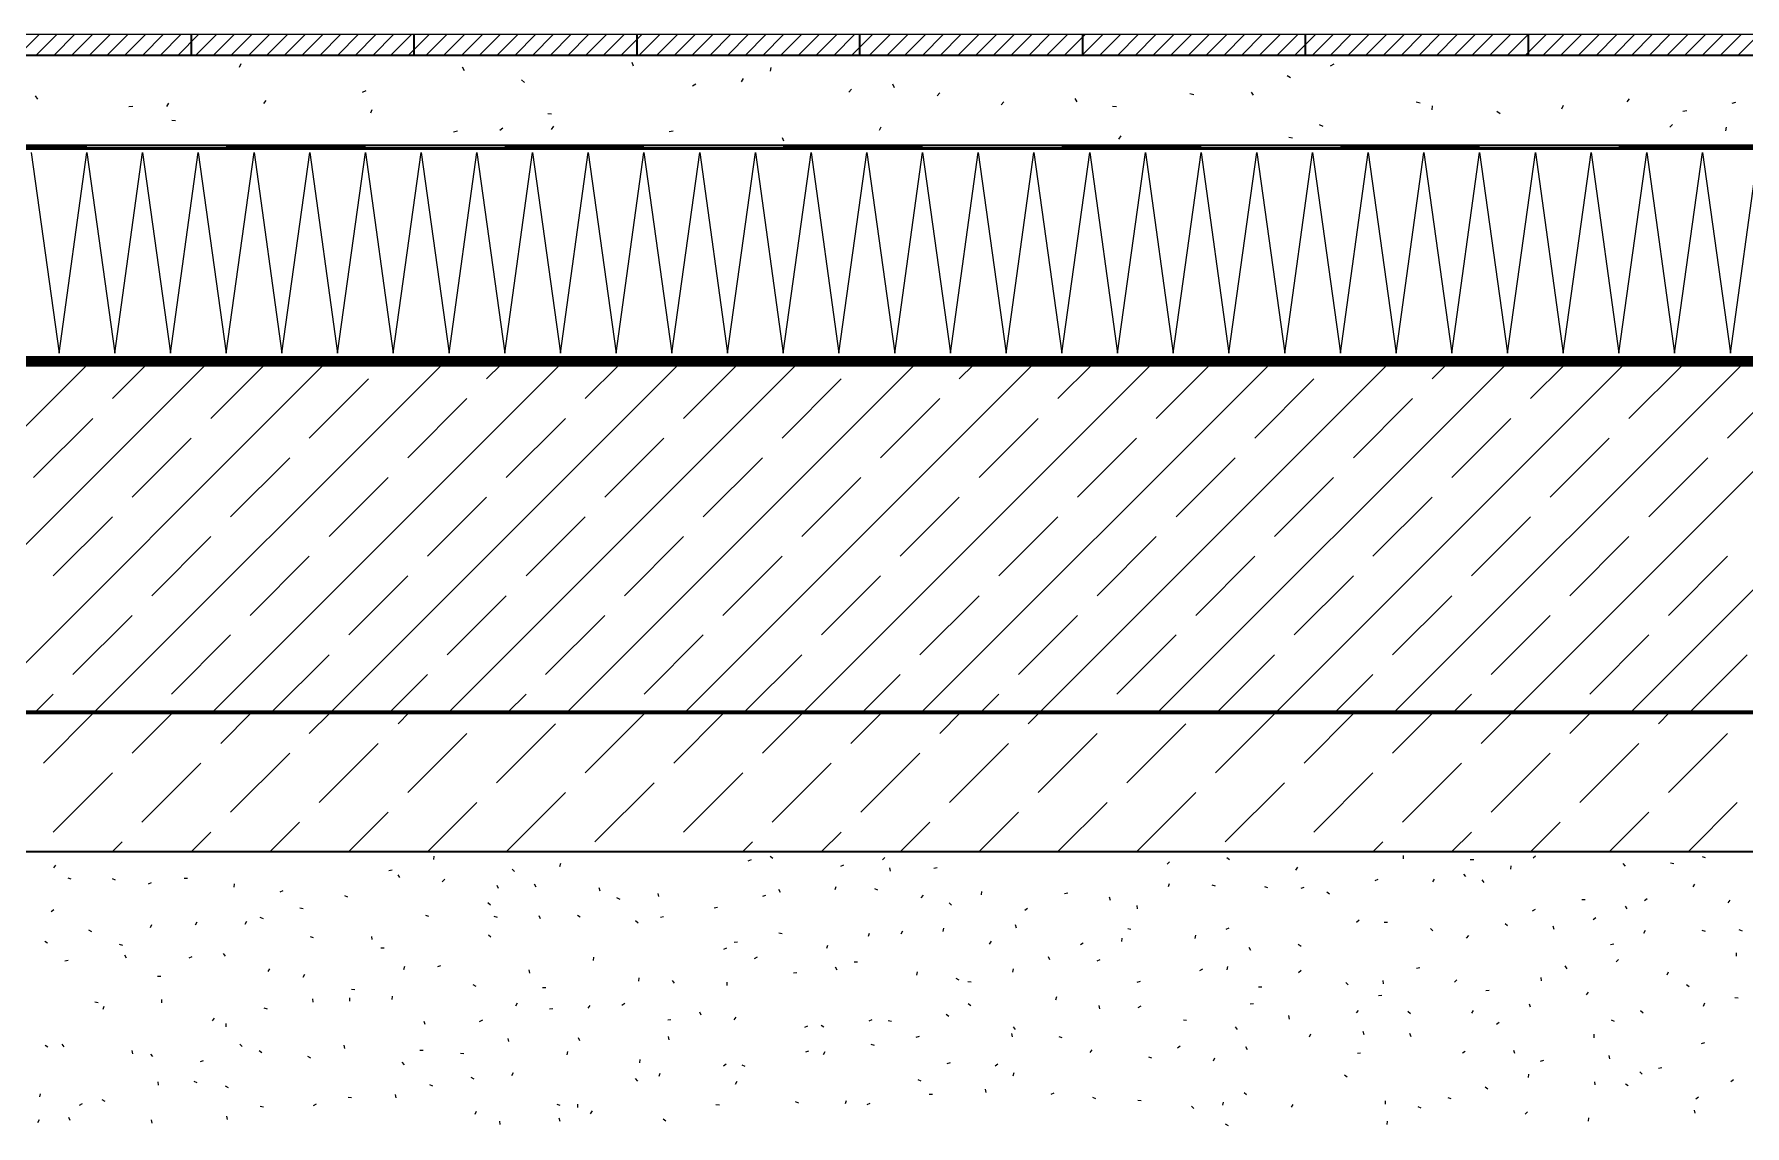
# Model space of a CAD drawing. Header units: metres. Extents: x -4 to 32.3, y -2.1 to 8.5.
# Drawn here: x 29.739 to 30.967, y -0.784 to 0 of the extents above; entities that cross this region are included whole.
import ezdxf

# ---------------------------------------------------------------- set-up
doc = ezdxf.new("R2010")
doc.units = ezdxf.units.M
doc.linetypes.add('HYDRO_OKNA', pattern=[4.5, 1.5, -3])
doc.linetypes.add('KRESKOWA_3_1', pattern=[4, 3, -1])
for name, color, linetype, lineweight in [('A-FUNDAMENTY', 7, 'Continuous', 50), ('A-IZOL-WODNA', 5, 'Continuous', 100), ('A-KRESKOWANIE', 8, 'Continuous', 18), ('A-SCIANY-IZOL', 4, 'Continuous', 35), ('A-SCIANY-WYK', 8, 'Continuous', 18), ('A-WARSTWY', 8, 'Continuous', 25)]:
    doc.layers.add(name, color=color, linetype=linetype, lineweight=lineweight)

msp = doc.modelspace()

# ---------------------------------------------------------------- linework, layer by layer
at = {"layer": 'A-FUNDAMENTY', "lineweight": 70, "ltscale": 0.02}
msp.add_lwpolyline([(28.2815, -0.487), (28.2815, -0.487), (28.2815, -0.237), (28.2815, -0.237), (28.2815, -0.237), (32.2715, -0.237), (32.2715, -0.237), (32.2715, -0.237), (32.2715, -0.487), (32.2715, -0.487), (32.2715, -0.487), (28.2815, -0.487)], close=True, dxfattribs=at)
at = {"layer": 'A-IZOL-WODNA', "linetype": 'KRESKOWA_3_1', "lineweight": 35, "ltscale": 0.02, "flags": 128}
msp.add_lwpolyline([(28.6765, -0.081), (32.2715, -0.081)], dxfattribs=at)
at = {"layer": 'A-IZOL-WODNA', "lineweight": 100, "ltscale": 0.02, "true_color": 0x000000}
msp.add_lwpolyline([(28.6765, -0.2345), (32.2715, -0.2345)], dxfattribs=at)
at = {"layer": 'A-IZOL-WODNA', "linetype": 'HYDRO_OKNA', "lineweight": 50, "ltscale": 0.02, "true_color": 0xffffff, "flags": 128}
msp.add_lwpolyline([(28.6765, -0.2345), (32.2715, -0.2345)], dxfattribs=at)
at = {"layer": 'A-KRESKOWANIE', "lineweight": 25, "ltscale": 0.02}
for points in [[(29.7275, -0.015), (29.7425, 0)], [(29.7402, -0.015), (29.7552, 0)], [(29.7529, -0.015), (29.7679, 0)], [(29.7657, -0.015), (29.7807, 0)], [(29.7784, -0.015), (29.7934, 0)], [(29.7911, -0.015), (29.8061, 0)], [(29.8038, -0.015), (29.8188, 0)], [(29.8166, -0.015), (29.8316, 0)], [(29.8293, -0.015), (29.8443, 0)], [(29.842, -0.015), (29.857, 0)], [(29.8548, -0.015), (29.8698, 0)], [(29.8675, -0.015), (29.8825, 0)], [(29.8802, -0.015), (29.8952, 0)], [(29.8929, -0.015), (29.9079, 0)], [(29.9057, -0.015), (29.9207, 0)], [(29.9184, -0.015), (29.9334, 0)], [(29.9311, -0.015), (29.9461, 0)], [(29.9439, -0.015), (29.9589, 0)], [(29.9566, -0.015), (29.9716, 0)], [(29.9693, -0.015), (29.9843, 0)], [(29.982, -0.015), (29.997, 0)], [(29.9948, -0.015), (30.0098, 0)], [(30.0075, -0.015), (30.0225, 0)], [(30.0202, -0.015), (30.0352, 0)], [(30.0329, -0.015), (30.0479, 0)], [(30.0457, -0.015), (30.0607, 0)], [(30.0584, -0.015), (30.0734, 0)], [(30.0711, -0.015), (30.0861, 0)], [(30.0839, -0.015), (30.0989, 0)], [(30.0966, -0.015), (30.1116, 0)], [(30.1093, -0.015), (30.1243, 0)], [(30.122, -0.015), (30.137, 0)], [(30.1348, -0.015), (30.1498, 0)], [(30.1475, -0.015), (30.1625, 0)], [(30.1602, -0.015), (30.1752, 0)], [(30.173, -0.015), (30.188, 0)], [(30.1857, -0.015), (30.2007, 0)], [(30.1984, -0.015), (30.2134, 0)], [(30.2111, -0.015), (30.2261, 0)], [(30.2239, -0.015), (30.2389, 0)], [(30.2366, -0.015), (30.2516, 0)], [(30.2493, -0.015), (30.2643, 0)], [(30.262, -0.015), (30.277, 0)], [(30.2748, -0.015), (30.2898, 0)], [(30.2875, -0.015), (30.3025, 0)], [(30.3002, -0.015), (30.3152, 0)], [(30.313, -0.015), (30.328, 0)], [(30.3257, -0.015), (30.3407, 0)], [(30.3384, -0.015), (30.3534, 0)], [(30.3511, -0.015), (30.3661, 0)], [(30.3639, -0.015), (30.3789, 0)], [(30.3766, -0.015), (30.3916, 0)], [(30.3893, -0.015), (30.4043, 0)], [(30.4021, -0.015), (30.4171, 0)], [(30.4148, -0.015), (30.4298, 0)], [(30.4275, -0.015), (30.4425, 0)], [(30.4402, -0.015), (30.4552, 0)], [(30.453, -0.015), (30.468, 0)], [(30.4657, -0.015), (30.4807, 0)], [(30.4784, -0.015), (30.4934, 0)], [(30.4912, -0.015), (30.5062, 0)], [(30.5039, -0.015), (30.5189, 0)], [(30.5166, -0.015), (30.5316, 0)], [(30.5293, -0.015), (30.5443, 0)], [(30.5421, -0.015), (30.5571, 0)], [(30.5548, -0.015), (30.5698, 0)], [(30.5675, -0.015), (30.5825, 0)], [(30.5802, -0.015), (30.5952, 0)], [(30.593, -0.015), (30.608, 0)], [(30.6057, -0.015), (30.6207, 0)], [(30.6184, -0.015), (30.6334, 0)], [(30.6312, -0.015), (30.6462, 0)], [(30.6439, -0.015), (30.6589, 0)], [(30.6566, -0.015), (30.6716, 0)], [(30.6693, -0.015), (30.6843, 0)], [(30.6821, -0.015), (30.6971, 0)], [(30.6948, -0.015), (30.7098, 0)], [(30.7075, -0.015), (30.7225, 0)], [(30.7203, -0.015), (30.7353, 0)], [(30.733, -0.015), (30.748, 0)], [(30.7457, -0.015), (30.7607, 0)], [(30.7584, -0.015), (30.7734, 0)], [(30.7712, -0.015), (30.7862, 0)], [(30.7839, -0.015), (30.7989, 0)], [(30.7966, -0.015), (30.8116, 0)], [(30.8094, -0.015), (30.8244, 0)], [(30.8221, -0.015), (30.8371, 0)], [(30.8348, -0.015), (30.8498, 0)], [(30.8475, -0.015), (30.8625, 0)], [(30.8603, -0.015), (30.8753, 0)], [(30.873, -0.015), (30.888, 0)], [(30.8857, -0.015), (30.9007, 0)], [(30.8984, -0.015), (30.9134, 0)], [(30.9112, -0.015), (30.9262, 0)], [(30.9239, -0.015), (30.9389, 0)], [(30.9366, -0.015), (30.9516, 0)], [(30.9494, -0.015), (30.9644, 0)], [(30.9621, -0.015), (30.9771, 0)], [(29.8861, -0.0237), (29.8872, -0.0211)], [(30.0476, -0.0262), (30.0463, -0.0237)], [(30.169, -0.023), (30.1679, -0.0204)], [(30.2673, -0.0266), (30.2679, -0.0239)], [(30.6695, -0.0227), (30.672, -0.0213)], [(30.0907, -0.0346), (30.0886, -0.0328)], [(30.2114, -0.037), (30.2137, -0.0356)], [(30.2465, -0.0343), (30.248, -0.0319)], [(30.3563, -0.0385), (30.3552, -0.0359)], [(30.6407, -0.0314), (30.6383, -0.0299)], [(29.7412, -0.0467), (29.7397, -0.0443)], [(29.9036, -0.0497), (29.9053, -0.0475)], [(29.9744, -0.0417), (29.977, -0.0405)], [(30.3236, -0.0415), (30.3254, -0.0394)], [(30.3871, -0.0442), (30.3889, -0.0421)], [(30.4329, -0.0506), (30.4348, -0.0486)], [(30.4874, -0.0486), (30.486, -0.0462)], [(30.5712, -0.0434), (30.5685, -0.0427)], [(30.6142, -0.0438), (30.6126, -0.0415)], [(30.7337, -0.0496), (30.731, -0.0489)], [(30.8823, -0.0485), (30.8841, -0.0464)], [(30.9578, -0.0496), (30.9604, -0.0487)], [(29.8067, -0.0518), (29.8095, -0.0517)], [(29.8338, -0.0518), (29.8354, -0.0495)], [(29.9803, -0.0565), (29.9814, -0.054)], [(30.1102, -0.0575), (30.1074, -0.0571)], [(30.5158, -0.0522), (30.513, -0.052)], [(30.7423, -0.0542), (30.7426, -0.0514)], [(30.7912, -0.0571), (30.7889, -0.0554)], [(30.8356, -0.0535), (30.8366, -0.0509)], [(30.9224, -0.0552), (30.9252, -0.0548)], [(29.8402, -0.0622), (29.8374, -0.062)], [(30.0398, -0.0701), (30.0425, -0.0693)], [(30.0729, -0.0689), (30.0752, -0.0673)], [(30.1102, -0.0683), (30.1118, -0.066)], [(30.1946, -0.0698), (30.1974, -0.0694)], [(30.3455, -0.0689), (30.3467, -0.0664)], [(30.5175, -0.0753), (30.519, -0.0729)], [(30.6641, -0.0663), (30.6616, -0.0651)], [(30.9131, -0.0668), (30.9149, -0.0647)], [(30.9532, -0.0694), (30.9538, -0.0667)], [(29.7365, -0.085), (29.7565, -0.229), (29.7765, -0.085), (29.7965, -0.229), (29.8165, -0.085), (29.8365, -0.229), (29.8565, -0.085), (29.8765, -0.229), (29.8965, -0.085), (29.9165, -0.229), (29.9365, -0.085), (29.9565, -0.229), (29.9765, -0.085), (29.9965, -0.229), (30.0165, -0.085), (30.0365, -0.229), (30.0565, -0.085), (30.0765, -0.229), (30.0965, -0.085), (30.1165, -0.229), (30.1365, -0.085), (30.1565, -0.229), (30.1765, -0.085), (30.1965, -0.229), (30.2165, -0.085), (30.2365, -0.229), (30.2565, -0.085), (30.2765, -0.229), (30.2965, -0.085), (30.3165, -0.229), (30.3365, -0.085), (30.3565, -0.229), (30.3765, -0.085), (30.3965, -0.229), (30.4165, -0.085), (30.4365, -0.229), (30.4565, -0.085), (30.4765, -0.229), (30.4965, -0.085), (30.5165, -0.229), (30.5365, -0.085), (30.5565, -0.229), (30.5765, -0.085), (30.5965, -0.229), (30.6165, -0.085), (30.6365, -0.229), (30.6565, -0.085), (30.6765, -0.229), (30.6965, -0.085), (30.7165, -0.229), (30.7365, -0.085), (30.7565, -0.229), (30.7765, -0.085), (30.7965, -0.229), (30.8165, -0.085), (30.8365, -0.229), (30.8565, -0.085), (30.8765, -0.229), (30.8965, -0.085), (30.9165, -0.229), (30.9365, -0.085), (30.9565, -0.229), (30.9765, -0.085)], [(30.2768, -0.0769), (30.2759, -0.0743)], [(30.6421, -0.0747), (30.6394, -0.0742)], [(29.527, -0.487), (29.777, -0.237)], [(29.6119, -0.487), (29.8619, -0.237)], [(29.6967, -0.487), (29.9467, -0.237)], [(29.7816, -0.487), (30.0316, -0.237)], [(29.7948, -0.2616), (29.8194, -0.237)], [(29.8655, -0.2758), (29.9043, -0.237)], [(29.8664, -0.487), (30.1164, -0.237)], [(29.9513, -0.487), (30.2013, -0.237)], [(30.0361, -0.487), (30.2861, -0.237)], [(30.0635, -0.2475), (30.074, -0.237)], [(30.121, -0.487), (30.371, -0.237)], [(30.1342, -0.2616), (30.1588, -0.237)], [(30.2049, -0.2758), (30.2437, -0.237)], [(30.2058, -0.487), (30.4558, -0.237)], [(30.2907, -0.487), (30.5407, -0.237)], [(30.3755, -0.487), (30.6255, -0.237)], [(30.4029, -0.2475), (30.4134, -0.237)], [(30.4604, -0.487), (30.7104, -0.237)], [(30.4736, -0.2616), (30.4983, -0.237)], [(30.5443, -0.2758), (30.5831, -0.237)], [(30.5452, -0.487), (30.7952, -0.237)], [(30.6301, -0.487), (30.8801, -0.237)], [(30.7149, -0.487), (30.9649, -0.237)], [(30.7423, -0.2475), (30.7528, -0.237)], [(30.7998, -0.487), (31.0498, -0.237)], [(30.813, -0.2616), (30.8377, -0.237)], [(30.8837, -0.2758), (30.9225, -0.237)], [(30.8847, -0.487), (31.1347, -0.237)], [(29.9362, -0.2899), (29.9787, -0.2475)], [(30.2756, -0.2899), (30.3181, -0.2475)], [(30.615, -0.2899), (30.6575, -0.2475)], [(30.9545, -0.2899), (30.9969, -0.2475)], [(30.0069, -0.3041), (30.0494, -0.2616)], [(30.3463, -0.3041), (30.3888, -0.2616)], [(30.6858, -0.3041), (30.7282, -0.2616)], [(29.7382, -0.3182), (29.7807, -0.2758)], [(30.0776, -0.3182), (30.1201, -0.2758)], [(30.4171, -0.3182), (30.4595, -0.2758)], [(30.7565, -0.3182), (30.7989, -0.2758)], [(29.8089, -0.3323), (29.8514, -0.2899)], [(30.1484, -0.3323), (30.1908, -0.2899)], [(30.4878, -0.3323), (30.5302, -0.2899)], [(30.8272, -0.3323), (30.8696, -0.2899)], [(29.8797, -0.3465), (29.9221, -0.3041)], [(30.2191, -0.3465), (30.2615, -0.3041)], [(30.5585, -0.3465), (30.6009, -0.3041)], [(30.8979, -0.3465), (30.9403, -0.3041)], [(29.9504, -0.3606), (29.9928, -0.3182)], [(30.2898, -0.3606), (30.3322, -0.3182)], [(30.6292, -0.3606), (30.6716, -0.3182)], [(30.0211, -0.3748), (30.0635, -0.3323)], [(30.3605, -0.3748), (30.4029, -0.3323)], [(30.6999, -0.3748), (30.7423, -0.3323)], [(29.7524, -0.3889), (29.7948, -0.3465)], [(30.0918, -0.3889), (30.1342, -0.3465)], [(30.4312, -0.3889), (30.4736, -0.3465)], [(30.7706, -0.3889), (30.813, -0.3465)], [(29.8231, -0.4031), (29.8655, -0.3606)], [(30.1625, -0.4031), (30.2049, -0.3606)], [(30.5019, -0.4031), (30.5443, -0.3606)], [(30.8413, -0.4031), (30.8837, -0.3606)], [(29.8938, -0.4172), (29.9362, -0.3748)], [(30.2332, -0.4172), (30.2756, -0.3748)], [(30.5726, -0.4172), (30.615, -0.3748)], [(30.912, -0.4172), (30.9545, -0.3748)], [(29.9645, -0.4313), (30.0069, -0.3889)], [(30.3039, -0.4313), (30.3463, -0.3889)], [(30.6433, -0.4313), (30.6858, -0.3889)], [(30.0352, -0.4455), (30.0776, -0.4031)], [(30.3746, -0.4455), (30.4171, -0.4031)], [(30.714, -0.4455), (30.7565, -0.4031)], [(29.7665, -0.4596), (29.8089, -0.4172)], [(30.1059, -0.4596), (30.1484, -0.4172)], [(30.4453, -0.4596), (30.4878, -0.4172)], [(30.7848, -0.4596), (30.8272, -0.4172)], [(29.8372, -0.4738), (29.8797, -0.4313)], [(30.1766, -0.4738), (30.2191, -0.4313)], [(30.5161, -0.4738), (30.5585, -0.4313)], [(30.8555, -0.4738), (30.8979, -0.4313)], [(29.9088, -0.487), (29.9504, -0.4455)], [(30.2483, -0.487), (30.2898, -0.4455)], [(30.5877, -0.487), (30.6292, -0.4455)], [(30.9271, -0.487), (30.9686, -0.4455)], [(29.9937, -0.487), (30.0211, -0.4596)], [(30.3331, -0.487), (30.3605, -0.4596)], [(30.6725, -0.487), (30.6999, -0.4596)], [(29.7391, -0.487), (29.7524, -0.4738)], [(30.0785, -0.487), (30.0918, -0.4738)], [(30.418, -0.487), (30.4312, -0.4738)], [(30.7574, -0.487), (30.7706, -0.4738)], [(29.7453, -0.5233), (29.7816, -0.487)], [(29.8089, -0.5162), (29.8381, -0.487)], [(29.8726, -0.5091), (29.8947, -0.487)], [(29.9362, -0.502), (29.9513, -0.487)], [(29.9999, -0.495), (30.0078, -0.487)], [(30.0635, -0.4879), (30.0644, -0.487)], [(30.1342, -0.5303), (30.1766, -0.4879)], [(30.1979, -0.5233), (30.2341, -0.487)], [(30.2615, -0.5162), (30.2907, -0.487)], [(30.3251, -0.5091), (30.3472, -0.487)], [(30.3888, -0.502), (30.4038, -0.487)], [(30.4524, -0.495), (30.4604, -0.487)], [(30.5161, -0.4879), (30.517, -0.487)], [(30.5868, -0.5303), (30.6292, -0.4879)], [(30.6504, -0.5233), (30.6867, -0.487)], [(30.714, -0.5162), (30.7432, -0.487)], [(30.7777, -0.5091), (30.7998, -0.487)], [(30.8413, -0.502), (30.8564, -0.487)], [(30.905, -0.495), (30.9129, -0.487)], [(30.0069, -0.5445), (30.0494, -0.502)], [(30.0706, -0.5374), (30.113, -0.495)], [(30.4595, -0.5445), (30.5019, -0.502)], [(30.5231, -0.5374), (30.5655, -0.495)], [(30.912, -0.5445), (30.9545, -0.502)], [(29.9433, -0.5515), (29.9857, -0.5091)], [(30.3958, -0.5515), (30.4383, -0.5091)], [(30.8484, -0.5515), (30.8908, -0.5091)], [(29.816, -0.5657), (29.8584, -0.5233)], [(29.8797, -0.5586), (29.9221, -0.5162)], [(30.2686, -0.5657), (30.311, -0.5233)], [(30.3322, -0.5586), (30.3746, -0.5162)], [(30.7211, -0.5657), (30.7635, -0.5233)], [(30.7848, -0.5586), (30.8272, -0.5162)], [(29.7524, -0.5728), (29.7948, -0.5303)], [(30.1413, -0.5798), (30.1837, -0.5374)], [(30.2049, -0.5728), (30.2474, -0.5303)], [(30.5938, -0.5798), (30.6363, -0.5374)], [(30.6575, -0.5728), (30.6999, -0.5303)], [(30.021, -0.587), (30.0564, -0.5515)], [(30.0776, -0.5869), (30.1201, -0.5445)], [(30.4735, -0.587), (30.509, -0.5515)], [(30.5302, -0.5869), (30.5726, -0.5445)], [(30.9261, -0.587), (30.9615, -0.5515)], [(29.9644, -0.587), (29.9928, -0.5586)], [(30.417, -0.587), (30.4453, -0.5586)], [(30.8695, -0.587), (30.8979, -0.5586)], [(29.8513, -0.587), (29.8655, -0.5728)], [(29.9078, -0.587), (29.9292, -0.5657)], [(30.3038, -0.587), (30.3181, -0.5728)], [(30.3604, -0.587), (30.3817, -0.5657)], [(30.7564, -0.587), (30.7706, -0.5728)], [(30.8129, -0.587), (30.8342, -0.5657)], [(29.7947, -0.587), (29.8019, -0.5798)], [(30.1907, -0.587), (30.1908, -0.5869)], [(30.2472, -0.587), (30.2544, -0.5798)], [(30.6432, -0.587), (30.6433, -0.5869)], [(30.6998, -0.587), (30.707, -0.5798)], [(29.7527, -0.5984), (29.7543, -0.5966)], [(29.9933, -0.6005), (29.9956, -0.5998)], [(30.0256, -0.5925), (30.0258, -0.5901)], [(30.0836, -0.6012), (30.0819, -0.5995)], [(30.1161, -0.5975), (30.1167, -0.5952)], [(30.2514, -0.5934), (30.2536, -0.5924)], [(30.2691, -0.5917), (30.2672, -0.5903)], [(30.3178, -0.5972), (30.32, -0.5963)], [(30.3477, -0.5927), (30.3495, -0.591)], [(30.3535, -0.6009), (30.353, -0.5985)], [(30.3845, -0.5986), (30.3869, -0.5983)], [(30.5522, -0.5959), (30.5539, -0.5942)], [(30.5969, -0.5927), (30.5949, -0.5914)], [(30.6446, -0.6001), (30.646, -0.5981)], [(30.7218, -0.5919), (30.7219, -0.5895)], [(30.7722, -0.5928), (30.7698, -0.5927)], [(30.799, -0.5995), (30.7992, -0.5971)], [(30.8148, -0.5913), (30.8167, -0.5899)], [(30.8811, -0.5973), (30.8796, -0.5954)], [(30.916, -0.5955), (30.9136, -0.5952)], [(30.9387, -0.5914), (30.9365, -0.5906)], [(29.7652, -0.6067), (29.763, -0.6058)], [(29.7971, -0.6074), (29.795, -0.6063)], [(29.8207, -0.6099), (29.823, -0.6091)], [(29.8464, -0.6059), (29.8488, -0.6058)], [(29.8822, -0.6123), (29.8825, -0.6099)], [(30.0012, -0.6054), (29.9999, -0.6034)], [(30.0317, -0.6084), (30.0334, -0.6066)], [(30.0721, -0.6133), (30.0712, -0.6111)], [(30.0992, -0.6123), (30.0979, -0.6103)], [(30.145, -0.6151), (30.1443, -0.6128)], [(30.2744, -0.6161), (30.2732, -0.614)], [(30.3137, -0.6141), (30.3145, -0.6119)], [(30.3444, -0.6146), (30.3422, -0.6135)], [(30.553, -0.6118), (30.5538, -0.6096)], [(30.5868, -0.6117), (30.5845, -0.611)], [(30.6245, -0.6128), (30.6222, -0.6121)], [(30.6483, -0.613), (30.6506, -0.6123)], [(30.7015, -0.6076), (30.7037, -0.6066)], [(30.7429, -0.6086), (30.7441, -0.6066)], [(30.7666, -0.6048), (30.7651, -0.603)], [(30.7798, -0.6089), (30.7782, -0.6071)], [(30.9298, -0.6122), (30.931, -0.6101)], [(29.9152, -0.6157), (29.9174, -0.6147)], [(29.9639, -0.6195), (29.9618, -0.6185)], [(30.0663, -0.6252), (30.0645, -0.6236)], [(30.1593, -0.6212), (30.1571, -0.6201)], [(30.1871, -0.6191), (30.1866, -0.6168)], [(30.2618, -0.6188), (30.2641, -0.6181)], [(30.3755, -0.6199), (30.3771, -0.6181)], [(30.3974, -0.6252), (30.3956, -0.6236)], [(30.4188, -0.6179), (30.419, -0.6155)], [(30.4784, -0.6169), (30.4807, -0.6163)], [(30.5115, -0.6219), (30.5107, -0.6196)], [(30.5309, -0.6278), (30.5305, -0.6255)], [(30.6688, -0.6173), (30.6667, -0.616)], [(30.8498, -0.6212), (30.8522, -0.6212)], [(30.8823, -0.628), (30.8811, -0.6259)], [(30.8949, -0.622), (30.8968, -0.6206)], [(30.9549, -0.6235), (30.9564, -0.6217)], [(29.7508, -0.6298), (29.7528, -0.6285)], [(29.8546, -0.6394), (29.8557, -0.6373)], [(29.8901, -0.6388), (29.8913, -0.6367)], [(29.9033, -0.635), (29.901, -0.6342)], [(29.9317, -0.628), (29.9294, -0.6275)], [(30.0221, -0.6335), (30.0198, -0.6328)], [(30.0713, -0.6341), (30.069, -0.6334)], [(30.1021, -0.6351), (30.1012, -0.6329)], [(30.1307, -0.634), (30.1287, -0.6327)], [(30.1722, -0.6381), (30.1704, -0.6365)], [(30.1883, -0.6338), (30.1906, -0.6334)], [(30.2268, -0.6271), (30.2292, -0.6266)], [(30.4499, -0.6288), (30.4518, -0.6274)], [(30.6881, -0.6374), (30.6899, -0.6358)], [(30.7104, -0.6378), (30.708, -0.6376)], [(30.7966, -0.64), (30.7947, -0.6386)], [(30.8145, -0.6294), (30.8165, -0.6281)], [(30.858, -0.6355), (30.86, -0.6342)], [(29.7801, -0.6443), (29.7779, -0.6433)], [(29.8221, -0.6414), (29.8231, -0.6392)], [(29.9393, -0.6487), (29.937, -0.6481)], [(29.9813, -0.65), (29.9812, -0.6477)], [(30.0666, -0.6483), (30.0648, -0.6467)], [(30.2757, -0.6459), (30.2733, -0.6454)], [(30.3376, -0.6476), (30.3385, -0.6454)], [(30.3612, -0.6459), (30.3624, -0.6438)], [(30.3913, -0.6442), (30.3918, -0.6419)], [(30.444, -0.6417), (30.4433, -0.6394)], [(30.5197, -0.6514), (30.5199, -0.649)], [(30.5261, -0.6428), (30.5238, -0.6422)], [(30.5723, -0.6493), (30.5727, -0.6469)], [(30.5944, -0.6424), (30.5966, -0.6415)], [(30.7428, -0.6438), (30.7411, -0.6421)], [(30.7671, -0.6489), (30.7687, -0.6471)], [(30.83, -0.6427), (30.8292, -0.6404)], [(30.8943, -0.6453), (30.8955, -0.6432)], [(30.9386, -0.6441), (30.9363, -0.6435)], [(30.9651, -0.6439), (30.9629, -0.6429)], [(29.7482, -0.6526), (29.7462, -0.6513)], [(29.8022, -0.6542), (29.7999, -0.6535)], [(29.805, -0.6633), (29.8038, -0.6612)], [(29.8499, -0.6631), (29.8521, -0.6621)], [(29.8761, -0.662), (29.8747, -0.66)], [(29.9875, -0.6559), (29.9899, -0.6559)], [(30.1403, -0.6651), (30.1404, -0.6627)], [(30.2338, -0.6569), (30.236, -0.6559)], [(30.2413, -0.6519), (30.2437, -0.6516)], [(30.2559, -0.6636), (30.2579, -0.6623)], [(30.3077, -0.6561), (30.3085, -0.6539)], [(30.4246, -0.6532), (30.4259, -0.6512)], [(30.4679, -0.6646), (30.4669, -0.6624)], [(30.4898, -0.6534), (30.4918, -0.6522)], [(30.6121, -0.6579), (30.6111, -0.6557)], [(30.6483, -0.655), (30.6463, -0.6536)], [(30.8704, -0.6534), (30.8728, -0.653)], [(30.961, -0.662), (30.961, -0.6596)], [(29.7607, -0.6652), (29.7631, -0.6647)], [(29.9067, -0.673), (29.9079, -0.6709)], [(29.9318, -0.677), (29.9329, -0.6748)], [(30.0041, -0.6714), (30.0048, -0.6691)], [(30.0285, -0.6693), (30.0307, -0.6685)], [(30.0945, -0.674), (30.094, -0.6716)], [(30.2839, -0.6739), (30.2863, -0.6737)], [(30.3152, -0.6719), (30.3141, -0.6698)], [(30.3297, -0.6663), (30.3273, -0.6663)], [(30.3724, -0.6755), (30.3728, -0.6731)], [(30.4413, -0.6733), (30.4419, -0.6709)], [(30.5018, -0.6653), (30.504, -0.6643)], [(30.5757, -0.6722), (30.5777, -0.6709)], [(30.5952, -0.6716), (30.5958, -0.6692)], [(30.6465, -0.6736), (30.6483, -0.672)], [(30.7311, -0.6704), (30.7335, -0.6701)], [(30.8393, -0.6709), (30.838, -0.6689)], [(30.8745, -0.6659), (30.8763, -0.6642)], [(30.9112, -0.6754), (30.912, -0.6732)], [(29.8296, -0.6764), (29.8272, -0.6764)], [(29.9689, -0.6861), (29.9665, -0.6859)], [(30.0559, -0.6837), (30.0538, -0.6824)], [(30.1061, -0.6845), (30.1037, -0.6845)], [(30.1728, -0.6799), (30.173, -0.6775)], [(30.1984, -0.6812), (30.197, -0.6793)], [(30.2363, -0.6829), (30.2363, -0.6805)], [(30.4028, -0.6792), (30.4007, -0.6779)], [(30.4115, -0.6805), (30.4091, -0.6804)], [(30.5306, -0.6806), (30.5329, -0.6798)], [(30.62, -0.6842), (30.6176, -0.6842)], [(30.6822, -0.6825), (30.6804, -0.6809)], [(30.7074, -0.6818), (30.7071, -0.6794)], [(30.7585, -0.6805), (30.7602, -0.6788)], [(30.781, -0.6865), (30.7834, -0.6863)], [(30.8209, -0.6797), (30.8206, -0.6773)], [(30.8532, -0.6896), (30.8546, -0.6877)], [(30.927, -0.6838), (30.925, -0.6825)], [(29.7845, -0.6955), (29.7822, -0.6949)], [(29.7883, -0.7), (29.789, -0.6977)], [(29.8304, -0.6954), (29.8304, -0.693)], [(29.9061, -0.6999), (29.9038, -0.6991)], [(29.939, -0.6949), (29.9387, -0.6925)], [(29.9653, -0.6941), (29.9654, -0.6917)], [(29.9958, -0.6931), (29.9959, -0.6907)], [(30.0845, -0.6976), (30.0856, -0.6954)], [(30.1087, -0.6997), (30.1111, -0.6994)], [(30.1365, -0.6992), (30.1378, -0.6972)], [(30.1607, -0.697), (30.1627, -0.6956)], [(30.4111, -0.6976), (30.4092, -0.6961)], [(30.4722, -0.6932), (30.4729, -0.6909)], [(30.5038, -0.6997), (30.5032, -0.6974)], [(30.5314, -0.6987), (30.5335, -0.6976)], [(30.6117, -0.6962), (30.6141, -0.6958)], [(30.7039, -0.6901), (30.7063, -0.6899)], [(30.813, -0.6986), (30.8122, -0.6964)], [(30.9373, -0.6977), (30.9381, -0.6954)], [(30.9622, -0.6921), (30.9598, -0.6918)], [(29.8666, -0.7082), (29.8681, -0.7064)], [(29.8766, -0.7126), (29.8764, -0.7102)], [(30.0194, -0.711), (30.0187, -0.7087)], [(30.0585, -0.7088), (30.0607, -0.7077)], [(30.1935, -0.7075), (30.1958, -0.7073)], [(30.2176, -0.7042), (30.2165, -0.702)], [(30.2412, -0.7076), (30.2427, -0.7057)], [(30.2921, -0.7128), (30.2942, -0.7118)], [(30.3056, -0.7129), (30.3036, -0.7116)], [(30.3382, -0.7084), (30.3404, -0.7074)], [(30.3541, -0.7089), (30.3517, -0.7084)], [(30.3954, -0.7051), (30.3934, -0.7037)], [(30.5661, -0.7081), (30.5638, -0.7078)], [(30.6399, -0.707), (30.6396, -0.7046)], [(30.688, -0.7026), (30.6896, -0.7008)], [(30.7268, -0.7032), (30.7249, -0.7016)], [(30.7709, -0.7029), (30.7721, -0.7008)], [(30.7886, -0.7108), (30.7904, -0.7092)], [(30.8734, -0.7089), (30.8712, -0.7078)], [(30.8938, -0.7027), (30.892, -0.7011)], [(30.0795, -0.7232), (30.079, -0.7209)], [(30.1305, -0.7227), (30.1294, -0.7206)], [(30.1946, -0.7219), (30.1941, -0.7195)], [(30.3718, -0.7201), (30.3742, -0.7194)], [(30.441, -0.7199), (30.4406, -0.7175)], [(30.4433, -0.7145), (30.4419, -0.7125)], [(30.4768, -0.7206), (30.4745, -0.7198)], [(30.6027, -0.7145), (30.6011, -0.7127)], [(30.6544, -0.7199), (30.6554, -0.7177)], [(30.6936, -0.7183), (30.6929, -0.716)], [(30.7274, -0.7197), (30.7264, -0.7175)], [(30.8587, -0.7204), (30.8588, -0.718)], [(30.9358, -0.7245), (30.9381, -0.7238)], [(29.7485, -0.7272), (29.7465, -0.726)], [(29.7601, -0.727), (29.7587, -0.725)], [(29.8094, -0.732), (29.8091, -0.7296)], [(29.8239, -0.734), (29.8223, -0.7323)], [(29.888, -0.7268), (29.8864, -0.725)], [(29.9021, -0.7312), (29.9001, -0.7298)], [(29.9373, -0.735), (29.9352, -0.7338)], [(29.9616, -0.7281), (29.9612, -0.7258)], [(30.0156, -0.7293), (30.018, -0.7293)], [(30.0471, -0.7321), (30.0447, -0.7318)], [(30.1214, -0.7328), (30.1218, -0.7304)], [(30.1735, -0.7385), (30.1738, -0.7361)], [(30.2926, -0.7305), (30.2949, -0.7298)], [(30.3055, -0.7325), (30.3065, -0.7303)], [(30.3419, -0.7261), (30.3397, -0.7252)], [(30.4969, -0.7311), (30.4984, -0.7292)], [(30.5411, -0.7352), (30.5389, -0.7343)], [(30.5595, -0.7278), (30.5614, -0.7263)], [(30.5853, -0.737), (30.5863, -0.7348)], [(30.6097, -0.7292), (30.6087, -0.727)], [(30.6887, -0.7316), (30.691, -0.7312)], [(30.7641, -0.7312), (30.7662, -0.7301)], [(30.8017, -0.7318), (30.801, -0.7295)], [(30.8202, -0.7372), (30.8225, -0.7365)], [(30.8699, -0.7355), (30.8696, -0.7331)], [(29.858, -0.7375), (29.8603, -0.7369)], [(30.0045, -0.7399), (30.0029, -0.7381)], [(30.0546, -0.7503), (30.0525, -0.7491)], [(30.0816, -0.7475), (30.0827, -0.7453)], [(30.1874, -0.748), (30.1882, -0.7458)], [(30.2335, -0.7405), (30.2354, -0.7391)], [(30.2491, -0.7411), (30.2469, -0.7402)], [(30.3941, -0.7389), (30.3965, -0.7383)], [(30.4287, -0.7405), (30.4306, -0.7391)], [(30.4416, -0.7477), (30.4424, -0.7455)], [(30.6813, -0.7487), (30.6794, -0.7473)], [(30.8115, -0.7489), (30.8118, -0.7465)], [(30.8931, -0.7466), (30.8914, -0.7449)], [(30.905, -0.7424), (30.9073, -0.7417)], [(29.7427, -0.7629), (29.7433, -0.7606)], [(29.828, -0.7544), (29.8278, -0.752)], [(29.8557, -0.7529), (29.8536, -0.7519)], [(29.8782, -0.7564), (29.8761, -0.7552)], [(29.9986, -0.7637), (29.9982, -0.7613)], [(30.0249, -0.7552), (30.0227, -0.7543)], [(30.172, -0.7516), (30.1704, -0.7498)], [(30.2421, -0.7537), (30.2433, -0.7516)], [(30.3756, -0.7516), (30.3734, -0.7507)], [(30.3837, -0.7613), (30.3813, -0.7612)], [(30.4221, -0.7598), (30.4216, -0.7574)], [(30.4688, -0.7609), (30.471, -0.7599)], [(30.6092, -0.7614), (30.6073, -0.7599)], [(30.7823, -0.7574), (30.7804, -0.756)], [(30.8595, -0.7543), (30.8591, -0.752)], [(30.8832, -0.755), (30.8812, -0.7537)], [(30.9569, -0.7519), (30.9588, -0.7505)], [(29.7713, -0.7688), (29.7733, -0.7676)], [(29.7896, -0.7662), (29.7875, -0.765)], [(29.9032, -0.7702), (29.9009, -0.7698)], [(29.9393, -0.769), (29.9413, -0.7678)], [(29.9664, -0.7637), (29.964, -0.7634)], [(30.0552, -0.7753), (30.0562, -0.7731)], [(30.1164, -0.7691), (30.1141, -0.7684)], [(30.1289, -0.7705), (30.129, -0.7681)], [(30.138, -0.775), (30.1395, -0.773)], [(30.2306, -0.7689), (30.2282, -0.7687)], [(30.2876, -0.7673), (30.2854, -0.7665)], [(30.3213, -0.7677), (30.322, -0.7654)], [(30.3367, -0.7684), (30.339, -0.7675)], [(30.501, -0.7643), (30.4988, -0.7633)], [(30.5334, -0.7657), (30.531, -0.7655)], [(30.5712, -0.7712), (30.5695, -0.7696)], [(30.5921, -0.7689), (30.5925, -0.7666)], [(30.6414, -0.7703), (30.6427, -0.7683)], [(30.709, -0.7682), (30.709, -0.7658)], [(30.7346, -0.7709), (30.7324, -0.77)], [(30.7561, -0.7643), (30.7538, -0.7635)], [(30.8092, -0.7753), (30.8109, -0.7736)], [(30.9312, -0.7747), (30.9307, -0.7724)], [(30.9317, -0.7642), (30.9336, -0.7628)], [(29.7413, -0.7813), (29.7425, -0.7792)], [(29.7645, -0.7799), (29.7635, -0.7778)], [(29.8234, -0.7818), (29.8229, -0.7795)], [(29.8775, -0.7791), (29.8771, -0.7768)], [(30.0732, -0.7828), (30.0729, -0.7804)], [(30.1162, -0.7806), (30.1156, -0.7783)], [(30.1923, -0.7803), (30.1903, -0.779)], [(30.5961, -0.7837), (30.594, -0.7825)], [(30.7101, -0.7828), (30.7103, -0.7804)], [(30.8546, -0.7803), (30.8548, -0.7779)]]:
    msp.add_lwpolyline(points, dxfattribs=at)
at = {"layer": 'A-KRESKOWANIE', "lineweight": 35, "ltscale": 0.02}
for points in [[(29.8515, -0.015), (29.8515, 0)], [(30.0115, -0.015), (30.0115, 0)], [(30.1715, -0.015), (30.1715, 0)], [(30.3315, -0.015), (30.3315, 0)], [(30.4915, -0.015), (30.4915, 0)], [(30.6515, -0.015), (30.6515, 0)], [(30.8115, -0.015), (30.8115, 0)]]:
    msp.add_lwpolyline(points, dxfattribs=at)
at = {"layer": 'A-SCIANY-IZOL', "lineweight": 50, "ltscale": 0.02}
msp.add_lwpolyline([(28.6765, -0.082), (28.6765, -0.082), (28.6765, -0.082), (32.2715, -0.082), (32.2715, -0.082), (32.2715, -0.082), (32.2715, -0.232), (32.2715, -0.232), (32.2715, -0.232), (28.6765, -0.232), (28.6765, -0.232), (28.6765, -0.232)], close=True, dxfattribs=at)
at = {"layer": 'A-SCIANY-WYK', "lineweight": 25, "ltscale": 0.02}
msp.add_lwpolyline([(28.6765, -0.015), (28.6765, -0.015), (28.6765, 0), (28.6765, 0), (28.6765, 0), (32.2715, 0), (32.2715, 0), (32.2715, 0), (32.2715, -0.015), (32.2715, -0.015), (32.2715, -0.015), (28.6765, -0.015)], close=True, dxfattribs=at)
at = {"layer": 'A-WARSTWY', "lineweight": 35, "ltscale": 0.02}
for points in [[(28.6765, -0.08), (28.6765, -0.08), (28.6765, -0.015), (28.6765, -0.015), (28.6765, -0.015), (32.2715, -0.015), (32.2715, -0.015), (32.2715, -0.015), (32.2715, -0.08), (32.2715, -0.08), (32.2715, -0.08), (28.6765, -0.08)], [(28.2815, -0.587), (28.2815, -0.587), (28.2815, -0.487), (28.2815, -0.487), (28.2815, -0.487), (32.2715, -0.487), (32.2715, -0.487), (32.2715, -0.487), (32.2715, -0.587), (32.2715, -0.587), (32.2715, -0.587), (28.2815, -0.587)]]:
    msp.add_lwpolyline(points, close=True, dxfattribs=at)

doc.saveas('drawing.dxf')
